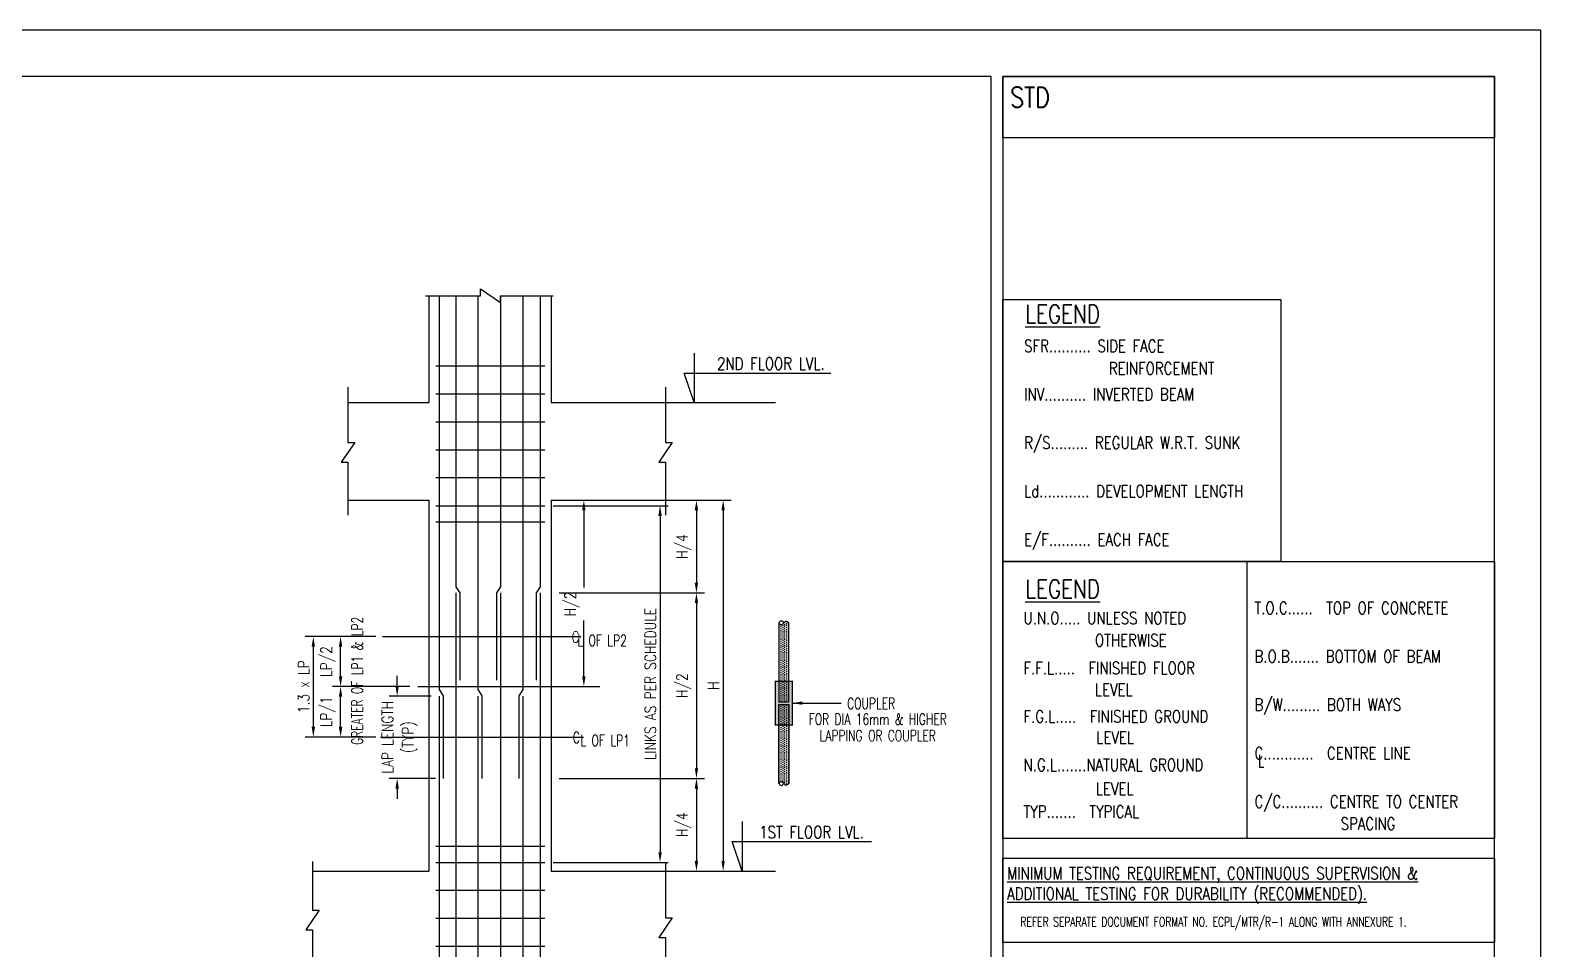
# Model space of a CAD drawing. Extents: x 482149 to 766876, y -388107 to -272741.
# Drawn here: x 722770 to 759862, y -296451 to -273908 of the extents above; entities that cross this region are included whole.
import ezdxf
from ezdxf.enums import TextEntityAlignment as Align
from ezdxf.lldxf.tags import DXFTag

# ---------------------------------------------------------------- set-up
doc = ezdxf.new("R2010")
doc.units = 0
doc.header["$LTSCALE"] = 500
doc.header["$MEASUREMENT"] = 0
doc.layers.get('DEFPOINTS').update_dxf_attribs({"color": 4})
for name, color, linetype in [('CEN', 8, 'CENTER'), ('DIM', 5, 'Continuous'), ('DIM1', 5, 'Continuous'), ('HACTH', 9, 'Continuous'), ('LINE CUT', 8, 'Continuous'), ('LINK', 2, 'Continuous'), ('notes', 1, 'Continuous'), ('REINFORCEMENT', 6, 'Continuous'), ('S-CONCRET LINE', 4, 'Continuous'), ('S-REINFORCEMENT', 6, 'Continuous'), ('S-TEXT-1', 4, 'Continuous'), ('s_TITILE', 9, 'Continuous'), ('TITLE', 4, 'Continuous'), ('TXT1', 2, 'Continuous')]:
    doc.layers.add(name, color=color, linetype=linetype)
doc.layers.add('HEADING-TXT', color=1, linetype='Continuous', lineweight=25)
doc.styles.add('ROMAND', font='simplex.shx')
doc.styles.add('ROMANS', font='simplex.shx', dxfattribs={"width": 0.8, "height": 275, "bigfont": 'bigfont.shx'})
tags = doc.linetypes.add('CENTER', pattern=[2, 1.25, -0.25, 0.25, -0.25]).pattern_tags.tags
tags[10:11] = [DXFTag(74, 4), DXFTag(75, 0), DXFTag(340, '0'), DXFTag(46, 1.0), DXFTag(50, 0.0), DXFTag(44, 0.0), DXFTag(45, 0.0)]
tags[8:9] = [DXFTag(74, 4), DXFTag(75, 0), DXFTag(340, '0'), DXFTag(46, 1.0), DXFTag(50, 0.0), DXFTag(44, 0.0), DXFTag(45, 0.0)]
tags[6:7] = [DXFTag(74, 4), DXFTag(75, 0), DXFTag(340, '0'), DXFTag(46, 1.0), DXFTag(50, 0.0), DXFTag(44, 0.0), DXFTag(45, 0.0)]
tags[4:5] = [DXFTag(74, 4), DXFTag(75, 0), DXFTag(340, '0'), DXFTag(46, 1.0), DXFTag(50, 0.0), DXFTag(44, 0.0), DXFTag(45, 0.0)]
doc.dimstyles.new('dim25', dxfattribs={"dimtxt": 250, "dimasz": 250, "dimexe": 200, "dimexo": 200, "dimgap": 100, "dimtad": 1, "dimdec": 0, "dimlfac": 0.25, "dimzin": 0, "dimdsep": 46, "dimtxsty": 'ROMANS', "dimcen": 0, "dimclrd": 5, "dimclre": 5, "dimclrt": 4, "dimadec": 0, "dimazin": 0, "dimtfac": 1, "dimtdec": 0, "dimtix": 1, "dimtofl": 0, "dimtmove": 2, "dimatfit": 3, "dimfxl": 0, "dimtolj": 1, "dimtzin": 0, "dimlwd": -1, "dimlwe": -1, "dimarcsym": 0})

# ---------------------------------------------------------------- blocks, each defined once
blk = doc.blocks.new('*D227')
at = {"layer": 'DEFPOINTS', "color": 0}
for p in [(729722, -288788), (731460, -288788), (731460, -291254)]:
    blk.add_point(p, dxfattribs=at)
at = {"layer": 'DIM', "color": 5}
for p, q in [((731260, -288788), (729522, -288788)), ((729722, -291004), (729722, -289038)), ((731260, -291254), (729522, -291254))]:
    blk.add_line(p, q, dxfattribs=at)
for points in [[(729763, -289038), (729680, -289038), (729722, -288788)], [(729680, -291004), (729763, -291004), (729722, -291254)]]:
    blk.add_solid(points, dxfattribs=at)
at = {"layer": 'DIM', "color": 4, "insert": (729484, -290021), "char_height": 275, "attachment_point": 5, "rotation": 90, "style": 'ROMANS'}
blk.add_mtext('\\A1;1.3 x LP', dxfattribs=at)
blk = doc.blocks.new('*D230')
at = {"layer": 'DEFPOINTS', "color": 0}
for p in [(730391, -290016), (732290, -290016), (731460, -291254)]:
    blk.add_point(p, dxfattribs=at)
at = {"layer": 'DIM', "color": 5}
for p, q in [((732090, -290016), (730191, -290016)), ((730391, -291004), (730391, -290266)), ((731260, -291254), (730191, -291254))]:
    blk.add_line(p, q, dxfattribs=at)
for points in [[(730433, -290266), (730349, -290266), (730391, -290016)], [(730349, -291004), (730433, -291004), (730391, -291254)]]:
    blk.add_solid(points, dxfattribs=at)
at = {"layer": 'DIM', "color": 4, "insert": (730081, -290635), "char_height": 275, "attachment_point": 5, "rotation": 90, "style": 'ROMANS'}
blk.add_mtext('\\A1;LP/1', dxfattribs=at)
blk = doc.blocks.new('*D231')
at = {"layer": 'DEFPOINTS', "color": 0}
for p in [(730391, -288788), (731460, -288788), (732290, -290016)]:
    blk.add_point(p, dxfattribs=at)
at = {"layer": 'DIM', "color": 5}
for p, q in [((731260, -288788), (730191, -288788)), ((730391, -289766), (730391, -289038)), ((732090, -290016), (730191, -290016))]:
    blk.add_line(p, q, dxfattribs=at)
for points in [[(730433, -289038), (730349, -289038), (730391, -288788)], [(730349, -289766), (730433, -289766), (730391, -290016)]]:
    blk.add_solid(points, dxfattribs=at)
at = {"layer": 'DIM', "color": 4, "insert": (730081, -289402), "char_height": 275, "attachment_point": 5, "rotation": 90, "style": 'ROMANS'}
blk.add_mtext('\\A1;LP/2', dxfattribs=at)
blk = doc.blocks.new('*D232')
at = {"layer": 'DEFPOINTS', "color": 0}
for p in [(738067, -285444), (737913, -294544), (739785, -294544)]:
    blk.add_point(p, dxfattribs=at)
at = {"layer": 'DIM', "color": 5}
for p, q in [((738267, -285444), (739985, -285444)), ((739785, -285694), (739785, -294294)), ((738113, -294544), (739985, -294544))]:
    blk.add_line(p, q, dxfattribs=at)
for points in [[(739826, -285694), (739743, -285694), (739785, -285444)], [(739743, -294294), (739826, -294294), (739785, -294544)]]:
    blk.add_solid(points, dxfattribs=at)
at = {"layer": 'DIM', "color": 4, "insert": (739547, -289994), "char_height": 275, "attachment_point": 5, "rotation": 90, "style": 'ROMANS'}
blk.add_mtext('\\A1;H', dxfattribs=at)
blk = doc.blocks.new('*D233')
at = {"layer": 'DEFPOINTS', "color": 0}
for p in [(735559, -285444), (735559, -290016), (736365, -290016)]:
    blk.add_point(p, dxfattribs=at)
at = {"layer": 'DIM', "color": 5}
for p, q in [((735759, -285444), (736565, -285444)), ((736365, -285694), (736365, -287587)), ((736365, -289766), (736365, -288394)), ((735759, -290016), (736565, -290016))]:
    blk.add_line(p, q, dxfattribs=at)
for points in [[(736406, -285694), (736323, -285694), (736365, -285444)], [(736323, -289766), (736406, -289766), (736365, -290016)]]:
    blk.add_solid(points, dxfattribs=at)
at = {"layer": 'DIM', "color": 4, "insert": (736074, -287991), "char_height": 275, "attachment_point": 5, "rotation": 90, "style": 'ROMANS'}
blk.add_mtext('\\A1;H/2', dxfattribs=at)
blk = doc.blocks.new('*D236')
at = {"layer": 'DEFPOINTS', "color": 0}
for p in [(737761, -285444), (735559, -287719), (739129, -287719)]:
    blk.add_point(p, dxfattribs=at)
at = {"layer": 'DIM', "color": 5}
for p, q in [((737961, -285444), (739329, -285444)), ((739129, -285694), (739129, -287469)), ((735759, -287719), (739329, -287719))]:
    blk.add_line(p, q, dxfattribs=at)
for points in [[(739170, -285694), (739087, -285694), (739129, -285444)], [(739087, -287469), (739170, -287469), (739129, -287719)]]:
    blk.add_solid(points, dxfattribs=at)
at = {"layer": 'DIM', "color": 4, "insert": (738819, -286581), "char_height": 275, "attachment_point": 5, "rotation": 90, "style": 'ROMANS'}
blk.add_mtext('\\A1;H/4', dxfattribs=at)
blk = doc.blocks.new('*D237')
at = {"layer": 'DEFPOINTS', "color": 0}
for p in [(735559, -287719), (735559, -292269), (739129, -292269)]:
    blk.add_point(p, dxfattribs=at)
at = {"layer": 'DIM', "color": 5}
for p, q in [((735759, -287719), (739329, -287719)), ((739129, -287969), (739129, -292019)), ((735759, -292269), (739329, -292269))]:
    blk.add_line(p, q, dxfattribs=at)
for points in [[(739170, -287969), (739087, -287969), (739129, -287719)], [(739087, -292019), (739170, -292019), (739129, -292269)]]:
    blk.add_solid(points, dxfattribs=at)
at = {"layer": 'DIM', "color": 4, "insert": (738819, -289994), "char_height": 275, "attachment_point": 5, "rotation": 90, "style": 'ROMANS'}
blk.add_mtext('\\A1;H/2', dxfattribs=at)
blk = doc.blocks.new('*D238')
at = {"layer": 'DEFPOINTS', "color": 0}
for p in [(735559, -292269), (737913, -294544), (739129, -294544)]:
    blk.add_point(p, dxfattribs=at)
at = {"layer": 'DIM', "color": 5}
for p, q in [((735759, -292269), (739329, -292269)), ((739129, -292519), (739129, -294294)), ((738113, -294544), (739329, -294544))]:
    blk.add_line(p, q, dxfattribs=at)
for points in [[(739170, -292519), (739087, -292519), (739129, -292269)], [(739087, -294294), (739170, -294294), (739129, -294544)]]:
    blk.add_solid(points, dxfattribs=at)
at = {"layer": 'DIM', "color": 4, "insert": (738819, -293406), "char_height": 275, "attachment_point": 5, "rotation": 90, "style": 'ROMANS'}
blk.add_mtext('\\A1;H/4', dxfattribs=at)
blk = doc.blocks.new('*D239')
at = {"layer": 'DEFPOINTS', "color": 0}
for p in [(735407, -285577), (735407, -294331), (738236, -294331)]:
    blk.add_point(p, dxfattribs=at)
at = {"layer": 'DIM', "color": 5}
for p, q in [((735607, -285577), (738436, -285577)), ((738236, -285827), (738236, -294081)), ((735607, -294331), (738436, -294331))]:
    blk.add_line(p, q, dxfattribs=at)
for points in [[(738277, -285827), (738194, -285827), (738236, -285577)], [(738194, -294081), (738277, -294081), (738236, -294331)]]:
    blk.add_solid(points, dxfattribs=at)
at = {"layer": 'DIM', "color": 4, "insert": (737998, -289954), "char_height": 275, "attachment_point": 5, "rotation": 90, "style": 'ROMANS'}
blk.add_mtext('\\A1;LINKS AS PER SCHEDULE', dxfattribs=at)
blk = doc.blocks.new('*D241')
at = {"layer": 'DEFPOINTS', "color": 0}
for p in [(732819, -290251), (731780, -292269), (732919, -292269)]:
    blk.add_point(p, dxfattribs=at)
at = {"layer": 'DIM', "color": 5}
for p, q in [((731780, -290001), (731780, -289751)), ((732619, -290251), (731580, -290251)), ((732719, -292269), (731580, -292269)), ((731780, -292519), (731780, -292769))]:
    blk.add_line(p, q, dxfattribs=at)
for points in [[(731738, -290001), (731822, -290001), (731780, -290251)], [(731822, -292519), (731738, -292519), (731780, -292269)]]:
    blk.add_solid(points, dxfattribs=at)
at = {"layer": 'DIM', "color": 4, "char_height": 275, "attachment_point": 5, "rotation": 90, "style": 'ROMANS'}
for s, insert in [('\\A1;LAP LENGTH', (731542, -291260)), ('(TYP)', (732089, -291260))]:
    blk.add_mtext(s, dxfattribs=dict(at, insert=insert))
blk = doc.blocks.new('zw$155A')
at = {"layer": 'DIM1', "color": 7}
for points in [[(78700, 53349), (83507, 53349), (83507, 48822), (78700, 48822)], [(78700, 48822), (87200, 48822), (87200, 44035), (78700, 44035)], [(78700, 43695), (87200, 43695), (87200, 42238), (78700, 42238)]]:
    blk.add_lwpolyline(points, close=True, dxfattribs=at)
at = {"layer": 's_TITILE', "color": 7}
blk.add_lwpolyline([(0, 0), (88000, 0), (88000, 58000), (0, 58000)], close=True, dxfattribs=at)
at = {"layer": 's_TITILE', "color": 1}
for points in [[(1300, 800), (78500, 800), (78500, 57200), (1300, 57200)], [(78700, 57200), (87200, 57200), (87200, 56143), (78700, 56143)], [(87200, 57200), (78700, 57200), (78700, 800), (87200, 800)]]:
    blk.add_lwpolyline(points, close=True, dxfattribs=at)
at = {"layer": 'TITLE', "color": 0}
blk.add_line((82925, 44035), (82925, 48822), dxfattribs=at)
at = {"layer": 'HEADING-TXT', "color": 6, "style": 'ROMANS', "width": 0.8}
for p in [(79089, 52938), (79089, 48188)]:
    blk.add_text('%%ULEGEND', height=316.8, dxfattribs=at).set_placement(p)
at = {"layer": 'HEADING-TXT', "color": 6, "insert": (78775, 43540), "char_height": 211.2, "width": 8954.32, "attachment_point": 1, "style": 'ROMANS'}
blk.add_mtext('{\\LMINIMUM TESTING REQUIREMENT, CONTINUOUS SUPERVISION & ADDITIONAL TESTING FOR DURABILITY (RECOMMENDED).}', dxfattribs=at)
at = {"layer": 'notes', "color": 4, "style": 'ROMANS'}
for s, height, width, p in [('SFR.......... SIDE FACE', 211.2, 0.8, (79069, 52440)), ('REINFORCEMENT', 211.2, 0.8, (80533, 52052)), ('INV.......... INVERTED BEAM', 211.2, 0.8, (79069, 51603)), ('R/S......... REGULAR W.R.T. SUNK', 211.2, 0.8, (79069, 50767)), ('Ld............ DEVELOPMENT LENGTH', 211.2, 0.8, (79069, 49931)), ('E/F.......... EACH FACE', 211.2, 0.8, (79069, 49094)), ('T.O.C......  TOP OF CONCRETE', 211.2, 0.8, (83051, 47913)), ('U.N.O..... UNLESS NOTED', 211.2, 0.8, (79058, 47737)), ('OTHERWISE', 211.2, 0.8, (80293, 47355)), ('B.O.B....... BOTTOM OF BEAM', 211.2, 0.8, (83051, 47076)), ('F.F.L.....  FINISHED FLOOR', 211.2, 0.8, (79058, 46874)), ('LEVEL', 211.2, 0.8, (80293, 46499)), ('B/W......... BOTH WAYS', 211.2, 0.8, (83051, 46240)), ('F.G.L.....  FINISHED GROUND', 211.2, 0.8, (79058, 46038)), ('LEVEL', 211.2, 0.8, (80316, 45674)), ('C............  CENTRE LINE', 211.2, 0.8, (83051, 45403)), ('L', 211, 0.7, (83110, 45270)), ('N.G.L.......NATURAL GROUND', 211.2, 0.8, (79058, 45201)), ('LEVEL', 211.2, 0.8, (80308, 44791)), ('C/C.......... CENTRE TO CENTER', 211.2, 0.8, (83051, 44567)), ('TYP.......  TYPICAL', 211.2, 0.8, (79058, 44393)), ('SPACING', 211.2, 0.8, (84540, 44184)), ('REFER SEPARATE DOCUMENT FORMAT NO. ECPL/MTR/R-1 ALONG WITH ANNEXURE 1.', 165.21, 0.7, (79005, 42512))]:
    blk.add_text(s, height=height, dxfattribs=dict(at, width=width)).set_placement(p)

msp = doc.modelspace()

# ---------------------------------------------------------------- hatches: boundary and pattern name
at = {"layer": 'DIM'}
h = msp.add_hatch(color=253, dxfattribs=at)
h.dxf.hatch_style = 1
h.paths.add_polyline_path([(741068.635, -289885.927), (741068.635, -290958.129), (741482.858, -290958.129), (741482.858, -289885.927)])
at = {"layer": 'HACTH'}
h = msp.add_hatch(dxfattribs=at)
h.set_pattern_fill('DOTS', color=256, scale=750, angle=90, style=0)
h.set_pattern_definition([(90, (7798.58, 65885.86), (-46.875, 23.4375), [0, -46.875])])
edge = h.paths.add_edge_path()
edge.add_spline(control_points=[(741155.746, -288449.752), (741172.085, -288473.363), (741207.986, -288525.242), (741271.362, -288454.075), (741329.625, -288391.478), (741372.286, -288429.076), (741395.746, -288449.752)], knot_values=[0, 0, 0, 0, 71.086820062, 156.197929129, 220.643453422, 299.388696094, 299.388696094, 299.388696094, 299.388696094], degree=3, periodic=0)
edge.add_line((741395.746, -288449.752), (741395.746, -290389.412))
edge.add_line((741395.746, -290389.412), (741155.746, -290389.412))
edge.add_line((741155.746, -290389.412), (741155.746, -288449.752))
h = msp.add_hatch(dxfattribs=at)
h.set_pattern_fill('DOTS', color=256, scale=750, angle=90, style=0)
h.set_pattern_definition([(90, (7798.58, 66080.65), (-46.875, 23.4375), [0, -46.875])])
edge = h.paths.add_edge_path()
edge.add_line((741155.746, -292394.304), (741155.746, -290454.644))
edge.add_line((741155.746, -290454.644), (741395.746, -290454.644))
edge.add_line((741395.746, -290454.644), (741395.746, -292394.304))
edge.add_spline(control_points=[(741395.746, -292394.304), (741372.286, -292414.98), (741329.625, -292452.578), (741271.362, -292389.981), (741207.986, -292318.814), (741172.085, -292370.693), (741155.746, -292394.304)], knot_values=[-299.388696094, -299.388696094, -299.388696094, -299.388696094, -220.643453422, -156.197929129, -71.086820062, 0, 0, 0, 0], degree=3, periodic=0)

# ---------------------------------------------------------------- linework, layer by layer
at = {"layer": 'CEN'}
for p, q in [((731417.523, -288788.472), (736298.721, -288788.472)), ((732290.221, -290016.083), (736760.221, -290016.083)), ((731374.697, -291254.38), (736354.395, -291254.38))]:
    msp.add_line(p, q, dxfattribs=at)
at = {"layer": 'DIM', "color": 3, "linetype": 'Continuous'}
for p, q in [((738370.582, -283043.833), (741068.782, -283043.833)), ((738370.582, -294543.833), (741068.782, -294543.833))]:
    msp.add_line(p, q, dxfattribs=at)
at = {"layer": 'DIM', "color": 8}
for points in [[(732472.125, -280425.051), (733830.088, -280425.051), (733830.088, -280258.686), (734316.905, -280591.415), (734316.905, -280425.051), (735610.813, -280425.051)], [(730571.008, -282666.868), (730571.008, -284024.831), (730737.372, -284024.831), (730404.644, -284511.648), (730571.008, -284511.648), (730571.008, -285805.556)], [(738370.582, -282666.868), (738370.582, -284024.831), (738536.947, -284024.831), (738204.218, -284511.648), (738370.582, -284511.648), (738370.582, -285805.556)], [(729702.297, -294311.212), (729702.297, -295500.424), (729868.662, -295500.424), (729535.933, -295987.241), (729702.297, -295987.241), (729702.297, -297244.257)], [(738370.582, -294330.872), (738370.582, -295688.835), (738536.947, -295688.835), (738204.218, -296175.652), (738370.582, -296175.652), (738370.582, -297222.789)]]:
    msp.add_lwpolyline(points, dxfattribs=at)
at = {"layer": 'DIM', "color": 8, "const_width": 30}
msp.add_lwpolyline([(741068.635, -289885.927), (741482.858, -289885.927), (741482.858, -290958.129), (741068.635, -290958.129)], close=True, dxfattribs=at)
at = {"layer": 'LINE CUT'}
for points in [[(741155.746, -288449.752), (741172.085, -288426.141), (741207.986, -288374.262), (741252.851, -288424.642), (741275.746, -288449.752)], [(741155.746, -292394.304), (741172.085, -292417.915), (741207.986, -292469.794), (741252.851, -292419.414), (741275.746, -292394.304)]]:
    msp.add_open_spline(points, degree=3, knots=[0, 0, 0, 0, 1.184780346, 2.603298855, 2.603298855, 2.603298855, 2.603298855], dxfattribs=at)
for points in [[(741155.746, -288449.752), (741206.619, -288499.404), (741275.746, -288449.752), (741327.215, -288410.968), (741395.746, -288449.752)], [(741155.746, -292394.304), (741206.619, -292344.652), (741275.746, -292394.304), (741327.215, -292433.088), (741395.746, -292394.304)]]:
    msp.add_spline(points, degree=3, dxfattribs=at)
at = {"layer": 'LINK'}
for p, q in [((732726.658, -282144.67), (735407.204, -282144.67)), ((732726.658, -282830.67), (735407.204, -282830.67)), ((732726.658, -283516.67), (735407.204, -283516.67)), ((732726.658, -284202.67), (735407.204, -284202.67)), ((732726.658, -284888.67), (735407.204, -284888.67)), ((732726.658, -285577.217), (735407.204, -285577.217)), ((732726.658, -285977.217), (735407.204, -285977.217)), ((732726.658, -293930.67), (735407.204, -293930.67)), ((732726.658, -294330.67), (735407.204, -294330.67)), ((732726.658, -295016.67), (735407.204, -295016.67)), ((732726.658, -295702.67), (735407.204, -295702.67)), ((732726.658, -296388.67), (735407.204, -296388.67))]:
    msp.add_line(p, q, dxfattribs=at)
at = {"layer": 'REINFORCEMENT'}
for points in [[(741155.746, -288449.752), (741155.746, -290389.412), (741395.746, -290389.412), (741395.746, -288449.752)], [(741155.746, -292394.304), (741155.746, -290454.644), (741395.746, -290454.644), (741395.746, -292394.304)]]:
    msp.add_lwpolyline(points, dxfattribs=at)
at = {"layer": 'S-CONCRET LINE', "color": 130, "linetype": 'Continuous'}
for p, q in [((732559.395, -280417.808), (732559.395, -283043.833)), ((735559.395, -280417.808), (735559.395, -283043.833)), ((730571.008, -283043.833), (732559.395, -283043.833)), ((735559.395, -283043.833), (738370.582, -283043.833)), ((730571.008, -285443.833), (732559.395, -285443.833)), ((732559.395, -285443.833), (732559.395, -294543.833)), ((735559.395, -285443.833), (735559.395, -294543.833)), ((735559.395, -285443.833), (738370.582, -285443.833)), ((729702.297, -294543.833), (732559.395, -294543.833)), ((735559.395, -294543.833), (738370.582, -294543.833))]:
    msp.add_line(p, q, dxfattribs=at)
at = {"layer": 'S-REINFORCEMENT'}
for p, q in [((732819.395, -290089.928), (732819.395, -280417.808)), ((733231.171, -287568.833), (733231.171, -280417.808)), ((733769.588, -290089.928), (733769.588, -280417.808)), ((734324.415, -287568.833), (734324.415, -280417.808)), ((734877.026, -290089.928), (734877.026, -280417.808)), ((735299.395, -287568.833), (735299.395, -280417.808)), ((733331.171, -287718.833), (733231.171, -287568.833)), ((733231.171, -300035.862), (733231.171, -287718.833)), ((733331.171, -289858.112), (733331.171, -287718.833)), ((734224.415, -287718.833), (734324.415, -287568.833)), ((734224.415, -289858.112), (734224.415, -287718.833)), ((734324.415, -300035.862), (734324.415, -287718.833)), ((735199.395, -287718.833), (735299.395, -287568.833)), ((735199.395, -289858.112), (735199.395, -287718.833)), ((735299.395, -300035.862), (735299.395, -287718.833)), ((732919.395, -290239.928), (732819.395, -290089.928)), ((732819.395, -302767.678), (732819.395, -290251.112)), ((732919.395, -292268.833), (732919.395, -290239.928)), ((733869.588, -290239.928), (733769.588, -290089.928)), ((733769.588, -302767.678), (733769.588, -290251.112)), ((733869.588, -292268.833), (733869.588, -290239.928)), ((734777.026, -290239.928), (734877.026, -290089.928)), ((734777.026, -292268.833), (734777.026, -290239.928)), ((734877.026, -302767.678), (734877.026, -290251.112))]:
    msp.add_line(p, q, dxfattribs=at)
at = {"layer": 'TXT1'}
for points in [[(739077.134, -281831.598), (739077.134, -283043.833), (738831.589, -282322.122), (742432.063, -282322.122)], [(740254.924, -293331.598), (740254.924, -294543.833), (740009.378, -293822.122), (743430.853, -293822.122)]]:
    msp.add_lwpolyline(points, dxfattribs=at)

# ---------------------------------------------------------------- block references
at = {"xscale": 1.420454545454545, "yscale": 1.420454545454545, "zscale": 1.420454545454545}
msp.add_blockref('zw$155A', (634862.003, -356294.5), dxfattribs=at)

# ---------------------------------------------------------------- texts
at = {"layer": 'S-TEXT-1', "linetype": 'ByBlock', "style": 'ROMANS', "width": 0.7}
msp.add_text('GREATER OF LP1 & LP2', height=275, rotation=90, dxfattribs=at).set_placement((730800.018, -289875.761), align=Align.MIDDLE)
for s, p in [('C', (736159.653, -288799.92)), ('L OF LP2', (736812.653, -288884.42)), ('COUPLER', (743418.783, -290429.48)), ('FOR DIA 16mm & HIGHER', (743581.631, -290818.509)), ('C', (736179.827, -291265.828)), ('LAPPING OR COUPLER', (743581.631, -291220.322)), ('L OF LP1', (736887.827, -291339.828))]:
    msp.add_text(s, height=275, dxfattribs=at).set_placement(p, align=Align.MIDDLE)
at = {"layer": 'TITLE', "color": 2, "style": 'ROMANS', "width": 0.8}
msp.add_text('STD', height=497.1591, dxfattribs=at).set_placement((746833.588, -275555.495), align=Align.MIDDLE_LEFT)
at = {"layer": 'TXT1', "style": 'ROMAND', "width": 0.8}
for s, p in [('2ND FLOOR LVL.', (740957.034, -282239.787)), ('1ST FLOOR LVL.', (741955.824, -293739.787))]:
    msp.add_text(s, height=300, dxfattribs=at).set_placement(p, align=Align.CENTER)

# ---------------------------------------------------------------- dimensions: what is measured, and where the dimension line sits
at = {"layer": 'DIM'}
for base, p1, p2, text, picture, middle in [((738235.741, -294330.67), (735407.204, -285577.217), (735407.204, -294330.67), 'LINKS AS PER SCHEDULE', '*D239', (737998.241, -289953.943)), ((739128.728, -287718.833), (737760.517, -285443.833), (735559.395, -287718.833), 'H/4', '*D236', (738819.205, -286581.333)), ((739784.667, -294543.833), (738067.387, -285443.833), (737913.086, -294543.833), 'H', '*D232', (739547.167, -289993.833)), ((739128.728, -292268.833), (735559.395, -287718.833), (735559.395, -292268.833), 'H/2', '*D237', (738819.205, -289993.833)), ((729721.761, -288788.472), (731460.197, -291254.38), (731460.197, -288788.472), '1.3 x LP', '*D227', (729484.261, -290021.426)), ((730390.979, -288788.472), (732290.221, -290016.083), (731460.197, -288788.472), 'LP/2', '*D231', (730081.455, -289402.277)), ((730390.979, -290016.083), (731460.197, -291254.38), (732290.221, -290016.083), 'LP/1', '*D230', (730081.455, -290635.231)), ((731779.844, -292268.833), (732819.395, -290251.112), (732919.395, -292268.833), 'LAP LENGTH\\X(TYP)', '*D241', (731779.844, -291259.972)), ((739128.728, -294543.833), (735559.395, -292268.833), (737913.086, -294543.833), 'H/4', '*D238', (738819.205, -293406.333))]:
    dim = msp.add_linear_dim(base=base, p1=p1, p2=p2, angle=90, text=text, dimstyle='dim25', dxfattribs=at)
    dim.commit()
    dim.dimension.update_dxf_attribs({"geometry": picture, "text_midpoint": middle})
dim = msp.add_linear_dim(base=(736364.53, -290016.083), p1=(735559.395, -285443.833), p2=(735559.395, -290016.083), angle=90, text='H/2', dimstyle='dim25', dxfattribs=at)
dim.commit()
dim.dimension.update_dxf_attribs({"geometry": '*D233', "text_midpoint": (736074.054, -287990.678), "dimtype": 160})

# ---------------------------------------------------------------- leaders
msp.add_leader([(741482.858, -290422.028), (742685.512, -290422.028)], dimstyle='dim25', dxfattribs=at)

doc.saveas('drawing.dxf')
